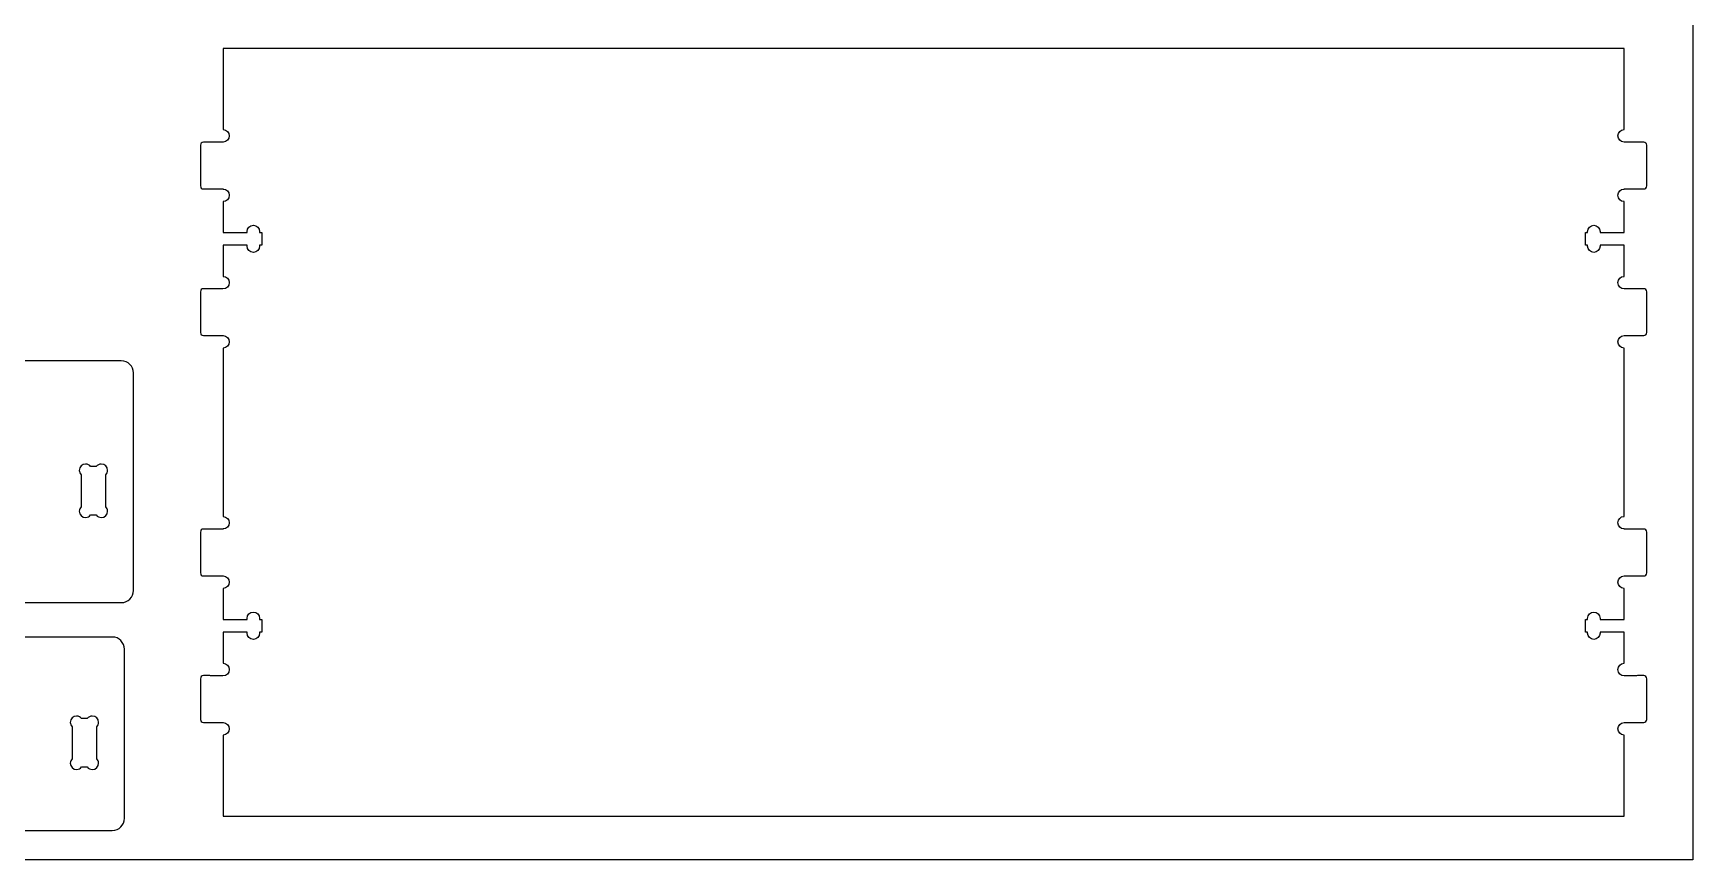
# Model space of a CAD drawing. Extents: x 0 to 4896, y 0 to 5028.
# Drawn here: x 1567 to 2439, y 3809 to 4243 of the extents above; entities that cross this region are included whole.
import ezdxf

# ---------------------------------------------------------------- set-up
doc = ezdxf.new("R2010")
doc.units = 0
doc.layers.add('Layer_1', color=7, linetype='CONTINUOUS')

msp = doc.modelspace()

# ---------------------------------------------------------------- linework, layer by layer
at = {"layer": 'Layer_1', "color": 1}
msp.add_lwpolyline([(0.635, 5027.708851), (2438.984285, 5027.708851), (2438.984285, 3808.559707), (0.635, 3808.559707), (0.635, 5027.708851)], dxfattribs=at)
at = {"layer": 'Layer_1', "color": 7}
for points in [[(1666.834953, 4234.687859), (1666.834953, 4192.142859)], [(2402.835146, 4192.142859), (2402.835146, 4234.687859), (1666.834953, 4234.687859), (1666.834953, 4234.687859)], [(1654.866755, 4183.923137), (1654.866755, 4162.491746)], [(1666.834953, 4185.554663), (1666.834953, 4185.510637), (1665.229673, 4185.510637), (1656.445506, 4185.510637)], [(2413.215646, 4185.510637), (2404.431479, 4185.510637), (2402.835146, 4185.510637), (2402.835146, 4185.554663)], [(2414.794312, 4162.491746), (2414.794312, 4183.923137)], [(1656.445506, 4160.904246), (1660.475922, 4160.904246), (1666.834953, 4160.904246), (1666.834953, 4160.860219)], [(2402.835146, 4160.860219), (2402.835146, 4160.904246), (2409.185146, 4160.904246), (2413.215646, 4160.904246)], [(1666.834953, 4154.272023), (1666.834953, 4137.99147), (1679.411339, 4137.99147), (1679.411339, 4138.582161)], [(2390.249813, 4138.582161), (2390.249813, 4137.99147), (2402.835146, 4137.99147), (2402.835146, 4154.272023)], [(1685.981755, 4138.582161), (1685.981755, 4137.99147), (1687.128424, 4137.99147), (1687.128424, 4131.420772), (1685.981755, 4131.420772), (1685.981755, 4130.83883)], [(2383.679312, 4130.83883), (2383.679312, 4131.420772), (2382.532785, 4131.420772), (2382.532785, 4137.99147), (2383.679312, 4137.99147), (2383.679312, 4138.582161)], [(1679.411339, 4130.83883), (1679.411339, 4131.420772), (1666.834953, 4131.420772), (1666.834953, 4115.007857)], [(2402.835146, 4115.007857), (2402.835146, 4131.420772), (2390.249813, 4131.420772), (2390.249813, 4130.83883)], [(1659.814675, 4108.516746), (1656.445506, 4108.516746)], [(1666.68481, 4108.419661), (1660.590786, 4108.419661)], [(2409.070479, 4108.419661), (2402.976257, 4108.419661)], [(2413.215646, 4108.516746), (2409.84659, 4108.516746)], [(1654.866755, 4106.929246), (1654.866755, 4085.498137)], [(2414.794312, 4085.498137), (2414.794312, 4106.929246)], [(1656.445506, 4083.910637), (1660.387868, 4083.910637), (1665.229673, 4083.910637), (1666.834953, 4083.910637), (1666.834953, 4083.866328)], [(2402.835146, 4083.866328), (2402.835146, 4083.910637), (2404.431479, 4083.910637), (2409.27334, 4083.910637), (2413.215646, 4083.910637)], [(1666.834953, 4077.278414), (1666.834953, 3988.907581)], [(2402.835146, 3988.907581), (2402.835146, 4077.278414)], [(1613.297115, 4070.62559), (864.032647, 4070.62559), (864.032647, 4070.62559)], [(1619.647115, 3950.010868), (1619.647115, 4064.27559)], [(1594.538368, 4016.403646), (1594.538368, 4016.403646)], [(1600.129755, 4015.072121), (1597.184202, 4015.072121)], [(1592.192255, 4010.776981), (1592.192255, 3993.97601)], [(1605.11267, 3993.984759), (1605.11267, 4010.768232)], [(1597.175453, 3989.672121), (1600.129755, 3989.672121)], [(1654.866755, 3980.687859), (1654.866755, 3959.256468)], [(1666.834953, 3982.319386), (1666.834953, 3982.275359), (1665.229673, 3982.275359), (1656.445506, 3982.275359)], [(2413.215646, 3982.275359), (2404.431479, 3982.275359), (2402.835146, 3982.275359), (2402.835146, 3982.319386)], [(2414.794312, 3959.256468), (2414.794312, 3980.687859)], [(1656.445506, 3957.668968), (1660.475922, 3957.668968), (1666.834953, 3957.668968), (1666.834953, 3957.624941)], [(1666.834953, 3951.036746), (1666.834953, 3934.756192), (1679.411339, 3934.756192), (1679.411339, 3935.346883)], [(2390.249813, 3935.346883), (2390.249813, 3934.756192), (2402.835146, 3934.756192), (2402.835146, 3951.036746)], [(2402.835146, 3957.624941), (2402.835146, 3957.668968), (2409.185146, 3957.668968), (2413.215646, 3957.668968)], [(864.032647, 3943.660868), (1613.297115, 3943.660868)], [(1685.981755, 3935.346883), (1685.981755, 3934.756192), (1687.128424, 3934.756192), (1687.128424, 3928.185494), (1685.981755, 3928.185494), (1685.981755, 3927.603552)], [(2383.679312, 3927.603552), (2383.679312, 3928.185494), (2382.532785, 3928.185494), (2382.532785, 3934.756192), (2383.679312, 3934.756192), (2383.679312, 3935.346883)], [(1608.55691, 3925.559134), (859.292442, 3925.559134), (859.292442, 3925.559134)], [(1679.411339, 3927.603552), (1679.411339, 3928.185494), (1666.834953, 3928.185494), (1666.834953, 3911.772579)], [(2402.835146, 3911.772579), (2402.835146, 3928.185494), (2390.249813, 3928.185494), (2390.249813, 3927.603552)], [(1614.90691, 3830.344412), (1614.90691, 3919.209134)], [(1654.866755, 3903.693968), (1654.866755, 3882.262859)], [(1659.814675, 3905.281468), (1656.445506, 3905.281468)], [(1666.68481, 3905.184383), (1660.590786, 3905.184383)], [(2409.070479, 3905.184383), (2402.976257, 3905.184383)], [(2413.215646, 3905.281468), (2409.84659, 3905.281468)], [(2414.794312, 3882.262859), (2414.794312, 3903.693968)], [(1589.798164, 3884.045939), (1589.798164, 3884.045939)], [(1595.38955, 3882.714132), (1592.443997, 3882.714132)], [(1656.445506, 3880.675359), (1660.387868, 3880.675359), (1665.229673, 3880.675359), (1666.834953, 3880.675359), (1666.834953, 3880.63105)], [(2402.835146, 3880.63105), (2402.835146, 3880.675359), (2404.431479, 3880.675359), (2409.27334, 3880.675359), (2413.215646, 3880.675359)], [(1587.45205, 3878.419274), (1587.45205, 3861.618021)], [(1600.372466, 3861.627052), (1600.372466, 3878.410243)], [(1666.834953, 3874.043137), (1666.834953, 3831.498137), (2402.835146, 3831.498137), (2402.835146, 3874.043137)], [(1592.435248, 3857.314132), (1595.38955, 3857.314132)], [(859.292442, 3823.994412), (1608.55691, 3823.994412)]]:
    msp.add_lwpolyline(points, dxfattribs=at)
for points in [[(1666.834953, 4192.142859), (1668.592633, 4192.063272), (1669.983424, 4190.622528), (1669.983424, 4188.844246)], [(1669.983424, 4188.844246), (1669.983424, 4187.066246), (1668.592633, 4185.633686), (1666.834953, 4185.554663)], [(2402.835146, 4185.554663), (2401.073232, 4185.62917), (2399.677756, 4187.063141), (2399.677785, 4188.844246)], [(2399.677785, 4188.844246), (2399.677785, 4190.62535), (2401.073232, 4192.067788), (2402.835146, 4192.142859)], [(1656.445506, 4185.510637), (1655.573157, 4185.510637), (1654.866755, 4184.802541), (1654.866755, 4183.923137)], [(2414.794312, 4183.923137), (2414.794312, 4184.802541), (2414.088051, 4185.510637), (2413.215646, 4185.510637)], [(1654.866755, 4162.491746), (1654.866755, 4161.612341), (1655.573157, 4160.904246), (1656.445506, 4160.904246)], [(1666.834953, 4160.860219), (1668.592633, 4160.781197), (1669.983424, 4159.348637), (1669.983424, 4157.570637)], [(2399.677785, 4157.570637), (2399.677785, 4159.351741), (2401.073232, 4160.785712), (2402.835146, 4160.860219)], [(2413.215646, 4160.904246), (2414.08808, 4160.904246), (2414.794312, 4161.612341), (2414.794312, 4162.491746)], [(1669.983424, 4157.570637), (1669.983424, 4155.792354), (1668.592633, 4154.35161), (1666.834953, 4154.272023)], [(2402.835146, 4154.272023), (2401.073232, 4154.347094), (2399.677756, 4155.78925), (2399.677785, 4157.570637)], [(1679.411339, 4138.582161), (1679.411339, 4140.401648), (1680.881717, 4141.872026), (1682.700922, 4141.872026)], [(1682.700922, 4141.872026), (1684.520408, 4141.872026), (1685.981755, 4140.401648), (1685.981755, 4138.582161)], [(2383.679312, 4138.582161), (2383.679312, 4140.401648), (2385.140716, 4141.872026), (2386.960146, 4141.872026)], [(2386.960146, 4141.872026), (2388.779604, 4141.872026), (2390.249813, 4140.401648), (2390.249813, 4138.582161)], [(1682.700922, 4127.549248), (1680.881435, 4127.549248), (1679.411339, 4129.019343), (1679.411339, 4130.83883)], [(1685.981755, 4130.83883), (1685.981755, 4129.019343), (1684.520408, 4127.549248), (1682.700922, 4127.549248)], [(2386.960146, 4127.549248), (2385.140716, 4127.549248), (2383.679341, 4129.019343), (2383.679312, 4130.83883)], [(2390.249813, 4130.83883), (2390.249784, 4129.019343), (2388.779604, 4127.549248), (2386.960146, 4127.549248)], [(1656.445506, 4108.516746), (1655.573157, 4108.516746), (1654.866755, 4107.80865), (1654.866755, 4106.929246)], [(1660.590786, 4108.419661), (1660.323804, 4108.419661), (1660.06303, 4108.457761), (1659.814675, 4108.516746)], [(1669.983424, 4111.718274), (1669.983424, 4109.88891), (1668.514175, 4108.419661), (1666.68481, 4108.419661)], [(1666.834953, 4115.007857), (1668.592633, 4114.928834), (1669.983424, 4113.496274), (1669.983424, 4111.718274)], [(2402.976257, 4108.419661), (2401.146977, 4108.419661), (2399.677756, 4109.88891), (2399.677785, 4111.718274)], [(2399.677785, 4111.718274), (2399.677785, 4113.499379), (2401.073232, 4114.93335), (2402.835146, 4115.007857)], [(2409.84659, 4108.516746), (2409.598263, 4108.457761), (2409.337264, 4108.419661), (2409.070479, 4108.419661)], [(2414.794312, 4106.929246), (2414.794312, 4107.80865), (2414.088051, 4108.516746), (2413.215646, 4108.516746)], [(1654.866755, 4085.498137), (1654.866755, 4084.61845), (1655.573157, 4083.910637), (1656.445506, 4083.910637)], [(1666.834953, 4083.866328), (1668.592633, 4083.787023), (1669.983424, 4082.345997), (1669.983424, 4080.567997)], [(2399.677785, 4080.567997), (2399.677785, 4082.349101), (2401.073232, 4083.791539), (2402.835146, 4083.866328)], [(2413.215646, 4083.910637), (2414.08808, 4083.910637), (2414.794312, 4084.61845), (2414.794312, 4085.498137)], [(1669.983424, 4080.567997), (1669.983424, 4078.789714), (1668.592633, 4077.357437), (1666.834953, 4077.278414)], [(2402.835146, 4077.278414), (2401.073232, 4077.352921), (2399.677756, 4078.786892), (2399.677785, 4080.567997)], [(1619.647115, 4064.27559), (1619.647115, 4067.79349), (1616.815015, 4070.62559), (1613.297115, 4070.62559)], [(1594.538368, 4016.403646), (1592.709286, 4016.403646), (1591.231006, 4014.934679), (1591.231006, 4013.105314)], [(1591.231006, 4013.105314), (1591.231006, 4012.195148), (1591.600435, 4011.373317), (1592.192255, 4010.776981)], [(1597.184202, 4015.072121), (1596.583633, 4015.879559), (1595.626899, 4016.403646), (1594.538368, 4016.403646)], [(1602.775588, 4016.403646), (1601.688186, 4016.403646), (1600.730606, 4015.87843), (1600.129755, 4015.072121)], [(1606.074202, 4013.105314), (1606.074202, 4014.934679), (1604.604953, 4016.403646), (1602.775588, 4016.403646)], [(1605.11267, 4010.768232), (1605.70957, 4011.365132), (1606.074202, 4012.190632), (1606.074202, 4013.105314)], [(1592.192255, 3993.97601), (1591.600435, 3993.379957), (1591.231006, 3992.557843), (1591.231006, 3991.647677)], [(1606.074202, 3991.647677), (1606.074202, 3992.562359), (1605.709853, 3993.387859), (1605.11267, 3993.984759)], [(1591.231006, 3991.647677), (1591.231006, 3989.818312), (1592.709286, 3988.349346), (1594.538368, 3988.349063)], [(1594.538368, 3988.349063), (1595.623795, 3988.349063), (1596.574319, 3988.868634), (1597.175453, 3989.672121)], [(1600.129755, 3989.672121), (1600.730888, 3988.867506), (1601.689315, 3988.349346), (1602.775588, 3988.349063)], [(1602.775588, 3988.349063), (1604.604953, 3988.349063), (1606.074202, 3989.818312), (1606.074202, 3991.647677)], [(1666.834953, 3988.907581), (1668.592633, 3988.827994), (1669.983424, 3987.38725), (1669.983424, 3985.608968)], [(1669.983424, 3985.608968), (1669.983424, 3983.830968), (1668.592633, 3982.398408), (1666.834953, 3982.319386)], [(2402.835146, 3982.319386), (2401.073232, 3982.393892), (2399.677756, 3983.827863), (2399.677785, 3985.608968)], [(2399.677785, 3985.608968), (2399.677785, 3987.390072), (2401.073232, 3988.83251), (2402.835146, 3988.907581)], [(1656.445506, 3982.275359), (1655.573157, 3982.275359), (1654.866755, 3981.567263), (1654.866755, 3980.687859)], [(2414.794312, 3980.687859), (2414.794312, 3981.567263), (2414.088051, 3982.275359), (2413.215646, 3982.275359)], [(1654.866755, 3959.256468), (1654.866755, 3958.377063), (1655.573157, 3957.668968), (1656.445506, 3957.668968)], [(2413.215646, 3957.668968), (2414.08808, 3957.668968), (2414.794312, 3958.377063), (2414.794312, 3959.256468)], [(1666.834953, 3957.624941), (1668.592633, 3957.545919), (1669.983424, 3956.113359), (1669.983424, 3954.335359)], [(1669.983424, 3954.335359), (1669.983424, 3952.557077), (1668.592633, 3951.116332), (1666.834953, 3951.036746)], [(2402.835146, 3951.036746), (2401.073232, 3951.111817), (2399.677756, 3952.553972), (2399.677785, 3954.335359)], [(2399.677785, 3954.335359), (2399.677785, 3956.116463), (2401.073232, 3957.550434), (2402.835146, 3957.624941)], [(1613.297115, 3943.660868), (1616.815297, 3943.660868), (1619.647115, 3946.492968), (1619.647115, 3950.010868)], [(1679.411339, 3935.346883), (1679.411339, 3937.16637), (1680.881717, 3938.636748), (1682.700922, 3938.636748)], [(1682.700922, 3938.636748), (1684.520408, 3938.636748), (1685.981755, 3937.16637), (1685.981755, 3935.346883)], [(2383.679312, 3935.346883), (2383.679312, 3937.16637), (2385.140716, 3938.636748), (2386.960146, 3938.636748)], [(2386.960146, 3938.636748), (2388.779604, 3938.636748), (2390.249813, 3937.16637), (2390.249813, 3935.346883)], [(1614.90691, 3919.209134), (1614.90691, 3922.727034), (1612.07481, 3925.559134), (1608.55691, 3925.559134)], [(1682.700922, 3924.31397), (1680.881717, 3924.31397), (1679.411339, 3925.784066), (1679.411339, 3927.603552)], [(1685.981755, 3927.603552), (1685.981755, 3925.784066), (1684.520408, 3924.31397), (1682.700922, 3924.31397)], [(2386.960146, 3924.31397), (2385.140716, 3924.31397), (2383.679341, 3925.784066), (2383.679312, 3927.603552)], [(2390.249813, 3927.603552), (2390.249784, 3925.784066), (2388.779604, 3924.31397), (2386.960146, 3924.31397)], [(1669.983424, 3908.482997), (1669.983424, 3906.653632), (1668.514175, 3905.184383), (1666.68481, 3905.184383)], [(1666.834953, 3911.772579), (1668.592633, 3911.693557), (1669.983424, 3910.260997), (1669.983424, 3908.482997)], [(2402.976257, 3905.184383), (2401.146977, 3905.184383), (2399.677756, 3906.653632), (2399.677785, 3908.482997)], [(2399.677785, 3908.482997), (2399.677785, 3910.264101), (2401.073232, 3911.698072), (2402.835146, 3911.772579)], [(1656.445506, 3905.281468), (1655.573157, 3905.281468), (1654.866755, 3904.573372), (1654.866755, 3903.693968)], [(1660.590786, 3905.184383), (1660.323804, 3905.184383), (1660.06303, 3905.222483), (1659.814675, 3905.281468)], [(2409.84659, 3905.281468), (2409.598263, 3905.222483), (2409.337264, 3905.184383), (2409.070479, 3905.184383)], [(2414.794312, 3903.693968), (2414.794312, 3904.573372), (2414.088051, 3905.281468), (2413.215646, 3905.281468)], [(1589.798164, 3884.045939), (1587.969082, 3884.045939), (1586.490802, 3882.57669), (1586.490802, 3880.747608)], [(1586.490802, 3880.747608), (1586.490802, 3879.837159), (1586.86023, 3879.015328), (1587.45205, 3878.419274)], [(1592.443997, 3882.714132), (1591.843428, 3883.52157), (1590.886695, 3884.045939), (1589.798164, 3884.045939)], [(1598.035384, 3884.045939), (1596.947982, 3884.045939), (1595.990402, 3883.520441), (1595.38955, 3882.714132)], [(1601.333997, 3880.747608), (1601.333997, 3882.57669), (1599.864748, 3884.045939), (1598.035384, 3884.045939)], [(1600.372466, 3878.410243), (1600.969366, 3879.007143), (1601.333997, 3879.832926), (1601.333997, 3880.747608)], [(1654.866755, 3882.262859), (1654.866755, 3881.383172), (1655.573157, 3880.675359), (1656.445506, 3880.675359)], [(1666.834953, 3880.63105), (1668.592633, 3880.551746), (1669.983424, 3879.110719), (1669.983424, 3877.332719)], [(2399.677785, 3877.332719), (2399.677785, 3879.113823), (2401.073232, 3880.556261), (2402.835146, 3880.63105)], [(2413.215646, 3880.675359), (2414.08808, 3880.675359), (2414.794312, 3881.383172), (2414.794312, 3882.262859)], [(1669.983424, 3877.332719), (1669.983424, 3875.554437), (1668.592633, 3874.122159), (1666.834953, 3874.043137)], [(2402.835146, 3874.043137), (2401.073232, 3874.117643), (2399.677756, 3875.551614), (2399.677785, 3877.332719)], [(1587.45205, 3861.618021), (1586.86023, 3861.021968), (1586.490802, 3860.199854), (1586.490802, 3859.289688)], [(1586.490802, 3859.289688), (1586.490802, 3857.460323), (1587.969082, 3855.991639), (1589.798164, 3855.991357)], [(1589.798164, 3855.991357), (1590.88359, 3855.991357), (1591.834115, 3856.510646), (1592.435248, 3857.314132)], [(1595.38955, 3857.314132), (1595.990684, 3856.509517), (1596.94911, 3855.991639), (1598.035384, 3855.991357)], [(1598.035384, 3855.991357), (1599.864748, 3855.991357), (1601.333997, 3857.460323), (1601.333997, 3859.289688)], [(1601.333997, 3859.289688), (1601.333997, 3860.20437), (1600.969648, 3861.030152), (1600.372466, 3861.627052)], [(1608.55691, 3823.994412), (1612.075093, 3823.994412), (1614.90691, 3826.826512), (1614.90691, 3830.344412)]]:
    msp.add_open_spline(points, degree=3, dxfattribs=at)

doc.saveas('drawing.dxf')
